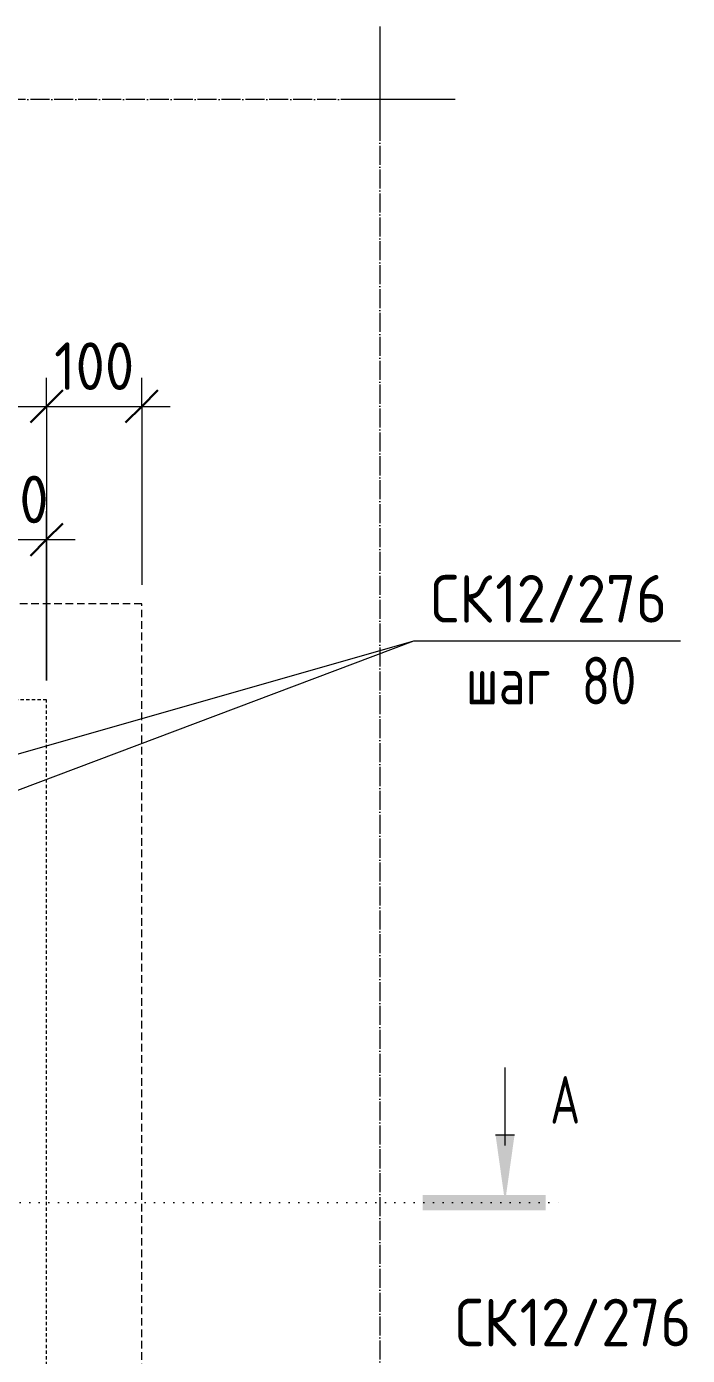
# Model space of a CAD drawing. Header units: millimetres. Extents: x 28954 to 49618, y -2651 to 78735.
# Drawn here: x 34259 to 34953, y 77336 to 78732 of the extents above; entities that cross this region are included whole.
import ezdxf

# ---------------------------------------------------------------- set-up
doc = ezdxf.new("R2010")
doc.units = ezdxf.units.MM
for name, pattern in [('01 Штриховая _4 мм_', [6, 3.5, -2.5]), ('01 Штриховая _8 мм_', [12, 8, -4]), ('02 Штрихпунктирная _20 мм_', [25, 20, -2.5, 0, -2.5]), ('04 Пунктир 10мм', [10, 0, -10])]:
    doc.linetypes.add(name, pattern=pattern)
for name, color, linetype, lineweight in [('AA_Dim', 7, 'Continuous', 9), ('AA_Dim-20', 7, 'Continuous', 9), ('AA_Razrez', 7, 'Continuous', 9), ('AA_Vinoska', 7, 'Continuous', 9), ('Оси', 7, 'Continuous', 9)]:
    doc.layers.add(name, color=color, linetype=linetype, lineweight=lineweight)
doc.layers.add('AF_Stena_Опалубка', color=7, linetype='Continuous', lineweight=20, true_color=0x0063c6)
doc.layers.add('KR_Fundament', color=7, linetype='Continuous', lineweight=20, true_color=0x804000)
doc.styles.add('ISOCPEUR', font='isocpeur.TTF', dxfattribs={"width": 0.7, "height": 50})
doc.styles.add('ISOCPEUR_1', font='isocpeur.TTF', dxfattribs={"width": 0.9, "height": 50})
doc.styles.add('ISOCPEUR_2', font='isocpeur.TTF', dxfattribs={"width": 0.8, "height": 50})
doc.dimstyles.new('00_Точн_3_знака__прозр_', dxfattribs={"dimscale": 304.8, "dimtxt": 50.137748, "dimasz": 0.111549, "dimexe": 0.098425, "dimexo": 0.065617, "dimgap": 0.006562, "dimtad": 1, "dimdec": 3, "dimrnd": 0.001, "dimdsep": 46, "dimtxsty": 'ISOCPEUR_1', "dimblk1": 'OBLIQUE', "dimblk2": 'OBLIQUE', "dimsah": 1, "dimcen": 0.09, "dimdle": 0.098425, "dimazin": 0, "dimtfac": 1, "dimtdec": 4, "dimtix": 1, "dimtmove": 0, "dimatfit": 3, "dimfxl": 1, "dimtvp": 1, "dimtolj": 1, "dimtzin": 0, "dimlwd": 18, "dimlwe": 18, "dimarcsym": 2})

# ---------------------------------------------------------------- blocks, each defined once
blk = doc.blocks.new('Разрез - Номер узла_ спереди-394134-План армирования стен')
at = {"layer": 'AA_Razrez'}
for points in [[(7.329, 0.404), (7.329, -0.394), (0.873, -0.394), (0.873, 0.404)], [(3.497, -3.533), (2.503, -3.533), (3, 0)]]:
    blk.add_hatch(color=256, dxfattribs=at).paths.add_polyline_path(points)
for p, q in [((3, -3), (3, -7.096)), ((2.503, -3.533), (3.497, -3.533))]:
    blk.add_line(p, q, dxfattribs=at)
blk = doc.blocks.new('DIMBLOCK12-План армирования стен')
at = {"layer": 'AA_Dim-20', "color": 30, "lineweight": 18, "true_color": 0xff8000, "transparency": 16777216}
for p, q in [((34030.1, 78332.6), (34030.1, 78362.6)), ((34080.1, 78332.6), (34080.1, 78362.6)), ((34280.1, 78332.6), (34280.1, 78362.6)), ((34030.1, 78332.6), (34080.1, 78332.6)), ((34030.1, 78332.6), (34030.1, 78001)), ((34080.1, 78332.6), (34080.1, 78044.5)), ((34280.1, 78332.6), (34280.1, 78044.5))]:
    blk.add_line(p, q, dxfattribs=at)
at = {"layer": 'AA_Dim-20', "color": 30, "lineweight": 30, "true_color": 0xff8000, "transparency": 16777216}
for p, q in [((34030.1, 78332.6), (34047.1, 78349.6)), ((34080.1, 78332.6), (34097.1, 78349.6)), ((34280.1, 78332.6), (34297.1, 78349.6)), ((34030.1, 78332.6), (34013.1, 78315.6)), ((34080.1, 78332.6), (34063.1, 78315.6)), ((34280.1, 78332.6), (34263.1, 78315.6))]:
    blk.add_line(p, q, dxfattribs=at)
at = {"layer": 'AA_Dim-20', "color": 0, "lineweight": 18, "transparency": 16777216, "insert": (34023.8, 78399.8), "char_height": 50, "width": 74.923, "attachment_point": 1, "line_spacing_factor": 1.135194, "style": 'ISOCPEUR_1'}
blk.add_mtext('50', dxfattribs=at)
blk = doc.blocks.new('_None')
blk = doc.blocks.new('DIMBLOCK13-План армирования стен')
at = {"layer": 'AA_Dim-20', "color": 30, "lineweight": 18, "true_color": 0xff8000, "transparency": 16777216}
for p, q in [((34080.1, 78332.6), (34080.1, 78362.6)), ((34280.1, 78332.6), (34280.1, 78362.6)), ((34380.1, 78332.6), (34380.1, 78362.6)), ((34080.1, 78332.6), (34280.1, 78332.6)), ((34080.1, 78332.6), (34080.1, 78044.5)), ((34280.1, 78332.6), (34280.1, 78044.5)), ((34380.1, 78332.6), (34380.1, 78145))]:
    blk.add_line(p, q, dxfattribs=at)
at = {"layer": 'AA_Dim-20', "color": 30, "lineweight": 30, "true_color": 0xff8000, "transparency": 16777216}
for p, q in [((34080.1, 78332.6), (34097.1, 78349.6)), ((34280.1, 78332.6), (34297.1, 78349.6)), ((34380.1, 78332.6), (34397.1, 78349.6)), ((34080.1, 78332.6), (34063.1, 78315.6)), ((34280.1, 78332.6), (34263.1, 78315.6)), ((34380.1, 78332.6), (34363.1, 78315.6))]:
    blk.add_line(p, q, dxfattribs=at)
at = {"layer": 'AA_Dim-20', "color": 0, "lineweight": 18, "transparency": 16777216, "insert": (34133.2, 78399.8), "char_height": 50, "width": 112.384, "attachment_point": 1, "line_spacing_factor": 1.135194, "style": 'ISOCPEUR_1'}
blk.add_mtext('200', dxfattribs=at)
blk = doc.blocks.new('DIMBLOCK14-План армирования стен')
at = {"layer": 'AA_Dim-20', "color": 30, "lineweight": 18, "true_color": 0xff8000, "transparency": 16777216}
for p, q in [((34280.1, 78332.6), (34280.1, 78362.6)), ((34380.1, 78332.6), (34380.1, 78362.6)), ((34280.1, 78332.6), (34410.1, 78332.6)), ((34280.1, 78332.6), (34280.1, 78044.5)), ((34380.1, 78332.6), (34380.1, 78145))]:
    blk.add_line(p, q, dxfattribs=at)
at = {"layer": 'AA_Dim-20', "color": 30, "lineweight": 30, "true_color": 0xff8000, "transparency": 16777216}
for p, q in [((34280.1, 78332.6), (34297.1, 78349.6)), ((34380.1, 78332.6), (34397.1, 78349.6)), ((34280.1, 78332.6), (34263.1, 78315.6)), ((34380.1, 78332.6), (34363.1, 78315.6))]:
    blk.add_line(p, q, dxfattribs=at)
at = {"layer": 'AA_Dim-20', "color": 0, "lineweight": 18, "transparency": 16777216, "insert": (34288, 78399.8), "char_height": 50, "width": 101.032, "attachment_point": 1, "line_spacing_factor": 1.135194, "style": 'ISOCPEUR_1'}
blk.add_mtext('100', dxfattribs=at)
blk = doc.blocks.new('DIMBLOCK45-План армирования стен')
at = {"layer": 'AA_Dim-20', "color": 30, "lineweight": 18, "true_color": 0xff8000, "transparency": 16777216}
for p, q in [((34220.1, 77959), (34220.1, 78222.6)), ((34280.1, 78044.5), (34280.1, 78222.6)), ((34220.1, 78192.6), (34310.1, 78192.6)), ((34220.1, 78192.6), (34220.1, 77959)), ((34280.1, 78192.6), (34280.1, 78044.5))]:
    blk.add_line(p, q, dxfattribs=at)
at = {"layer": 'AA_Dim-20', "color": 30, "lineweight": 30, "true_color": 0xff8000, "transparency": 16777216}
for p, q in [((34220.1, 78192.6), (34237.1, 78209.6)), ((34280.1, 78192.6), (34297.1, 78209.6)), ((34220.1, 78192.6), (34203.1, 78175.6)), ((34280.1, 78192.6), (34263.1, 78175.6))]:
    blk.add_line(p, q, dxfattribs=at)
at = {"layer": 'AA_Dim-20', "color": 0, "lineweight": 18, "transparency": 16777216, "insert": (34218.8, 78259.8), "char_height": 50, "width": 74.923, "attachment_point": 1, "line_spacing_factor": 1.135194, "style": 'ISOCPEUR_1'}
blk.add_mtext('60', dxfattribs=at)
blk = doc.blocks.new('_Oblique')
at = {"color": 0, "linetype": 'ByBlock', "lineweight": -2}
blk.add_line((-0.5, -0.5), (0.5, 0.5), dxfattribs=at)
blk = doc.blocks.new('042_М_Арматуры - Диам длина поз _ Шаг-2260295-План армирования стен')
at = {"layer": 'AA_Vinoska'}
blk.add_line((-7, 0), (7, 0), dxfattribs=at)

msp = doc.modelspace()

# ---------------------------------------------------------------- linework, layer by layer
at = {"layer": 'AA_Razrez', "color": 7, "linetype": '04 Пунктир 10мм', "true_color": 0xffffff}
msp.add_line((29111.3287, 77496.3546), (34821.7955, 77496.3546), dxfattribs=at)
at = {"layer": 'AA_Vinoska'}
for p in [(34140.7704, 77936.0839), (34222.0998, 77919.0615)]:
    msp.add_line(p, (34666.1064, 78086.4769), dxfattribs=at)
at = {"layer": 'AF_Stena_Опалубка', "linetype": '01 Штриховая _4 мм_'}
for p, q in [((34280.0616, 78024.5), (34080.0616, 78024.5)), ((34280.0616, 76335.5), (34280.0616, 78024.5))]:
    msp.add_line(p, q, dxfattribs=at)
at = {"layer": 'KR_Fundament', "linetype": '01 Штриховая _8 мм_'}
for p, q in [((34380.0616, 78125), (29660.0616, 78125)), ((34380.0616, 76335), (34380.0616, 78125))]:
    msp.add_line(p, q, dxfattribs=at)
at = {"layer": 'Оси'}
for p, q in [((34630.0616, 78731.51), (34630.0616, 78631.51)), ((34709.3198, 78655), (34609.3198, 78655))]:
    msp.add_line(p, q, dxfattribs=at)
at = {"layer": 'Оси', "linetype": '02 Штрихпунктирная _20 мм_'}
for p, q in [((34609.3198, 78655), (29217.1528, 78655)), ((34630.0616, 78631.51), (34630.0616, 75961.9215))]:
    msp.add_line(p, q, dxfattribs=at)

# ---------------------------------------------------------------- block references
at = {"layer": 'AA_Razrez', "xscale": 19.99999999999999, "yscale": 19.99999999999999, "zscale": 19.99999999999999, "rotation": 180}
msp.add_blockref('Разрез - Номер узла_ спереди-394134-План армирования стен', (34821.7955, 77496.3546), dxfattribs=at)
at = {"layer": 'AA_Vinoska', "xscale": 19.99999999999999, "yscale": 19.99999999999999, "zscale": 19.99999999999999}
msp.add_blockref('042_М_Арматуры - Диам длина поз _ Шаг-2260295-План армирования стен', (34806.1064, 78086.4769), dxfattribs=at)
msp.add_blockref('042_М_Арматуры - Диам длина поз _ Шаг-2260295-План армирования стен', (34806.1064, 78086.4769), dxfattribs=at)

# ---------------------------------------------------------------- texts
at = {"layer": 'AA_Razrez', "insert": (34809.254, 77629.2157), "char_height": 50, "width": 38.160325, "attachment_point": 1, "style": 'ISOCPEUR'}
msp.add_mtext('\\fISOCPEUR|b0|i0|c204|p34|;\\W.7;А', dxfattribs=at)
at = {"layer": 'AA_Vinoska', "char_height": 50, "attachment_point": 1}
for s, insert, width, style in [('СК', (34683.6292, 78155.4818), 82.253137, 'ISOCPEUR_1'), ('СК', (34683.6292, 78155.4818), 82.253137, 'ISOCPEUR_1'), ('12/276', (34751.4949, 78155.4818), 222.227775, 'ISOCPEUR_1'), ('12/276', (34751.4949, 78155.4818), 222.227775, 'ISOCPEUR_1'), (' 80', (34816.7676, 78069.5008), 98.7679, 'ISOCPEUR_2'), (' 80', (34816.7676, 78069.5008), 98.7679, 'ISOCPEUR_2'), ('шаг', (34720.4592, 78069.5008), 116.7257, 'ISOCPEUR_2'), ('шаг', (34720.4592, 78069.5008), 116.7257, 'ISOCPEUR_2'), ('СК', (34709.2511, 77395.2753), 82.253137, 'ISOCPEUR_1'), ('12/276', (34777.1168, 77395.2753), 222.227775, 'ISOCPEUR_1')]:
    msp.add_mtext(s, dxfattribs=dict(at, insert=insert, width=width, style=style))

# ---------------------------------------------------------------- dimensions: what is measured, and where the dimension line sits
at = {"layer": 'AA_Dim', "color": 30, "lineweight": 18, "true_color": 0xff8000}
for base, p1, p2, text, override, picture, middle in [((34080.0616, 78332.625), (34030.0616, 77981), (34080.0616, 78024.5), '50', {"dimpost": '<>', "dimblk1": 'None', "dimblk2": 'None', "dimsah": 1, "dimfxl": 66.274052}, 'DIMBLOCK12-План армирования стен', (34055.0616, 78359.625)), ((34280.0616, 78332.625), (34080.0616, 78024.5), (34280.0616, 78024.5), '200', {"dimpost": '<>', "dimblk1": 'None', "dimblk2": 'None', "dimsah": 1, "dimfxl": 200}, 'DIMBLOCK13-План армирования стен', (34180.0616, 78359.625)), ((34380.0616, 78332.625), (34280.0616, 78024.5), (34380.0616, 78125), '100', {"dimpost": '<>', "dimblk1": 'None', "dimblk2": 'None', "dimsah": 1, "dimfxl": 141.77535}, 'DIMBLOCK14-План армирования стен', (34330.0616, 78359.625))]:
    dim = msp.add_linear_dim(base=base, p1=p1, p2=p2, text=text, dimstyle='00_Точн_3_знака__прозр_', override=override, dxfattribs=at)
    dim.commit()
    dim.dimension.update_dxf_attribs({"geometry": picture, "text_midpoint": middle})
dim = msp.add_linear_dim(base=(34280.0616, 78192.625), p1=(34220.0616, 77939), p2=(34280.0616, 78024.5), dimstyle='00_Точн_3_знака__прозр_', override={"dimpost": '<>', "dimfxl": 104.452142}, dxfattribs=at)
dim.commit()
dim.dimension.update_dxf_attribs({"geometry": 'DIMBLOCK45-План армирования стен', "text_midpoint": (34250.0616, 78219.625)})

doc.saveas('drawing.dxf')
